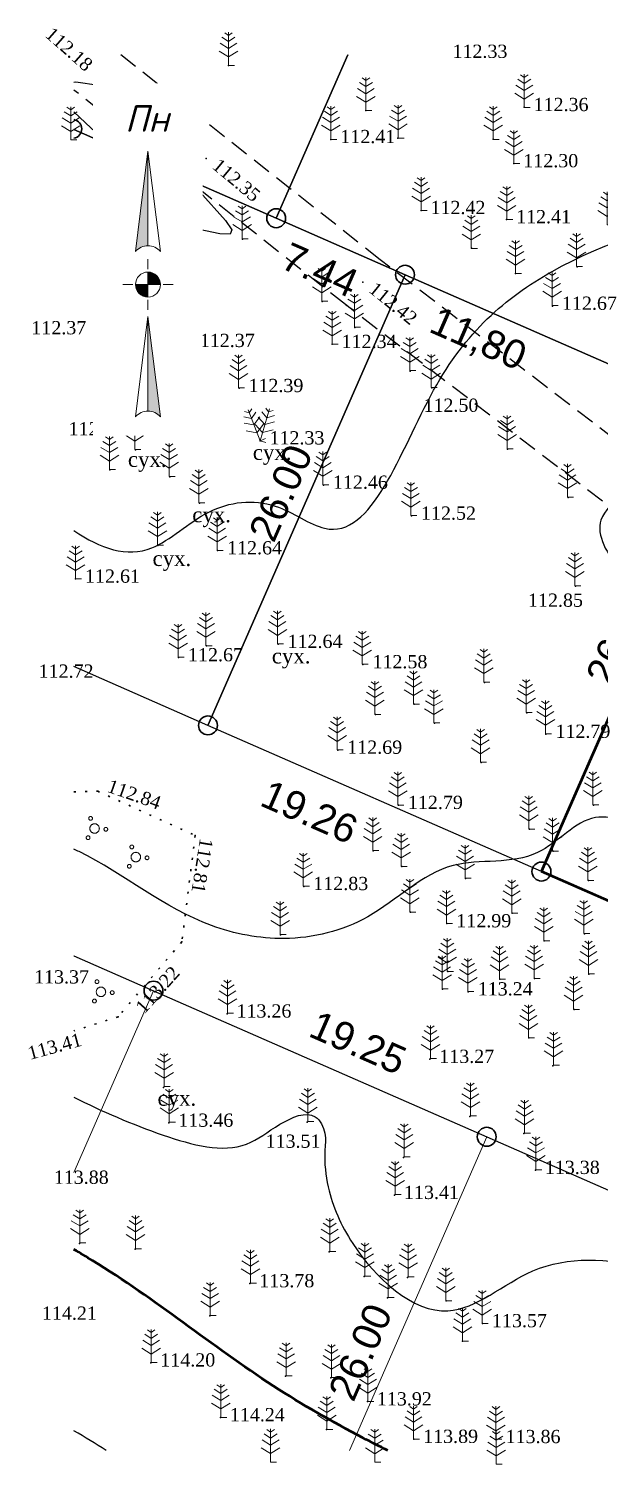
# Model space of a CAD drawing. Header units: millimetres. Extents: x 5405606.1 to 5405696, y 5525058.4 to 5525136.7.
# Drawn here: x 5405606.1 to 5405636.3, y 5525059.8 to 5525135.6 of the extents above; entities that cross this region are included whole.
import ezdxf
from ezdxf.enums import TextEntityAlignment as Align

# ---------------------------------------------------------------- set-up
doc = ezdxf.new("R2010")
doc.units = ezdxf.units.MM
doc.set_wipeout_variables(frame=1)
for name, pattern in [('DASHEDX2', [1.5, 1, -0.5]), ('HIDDEN', [0.5, 0, -0.5]), ('суцільна', [50, 50, 0])]:
    doc.linetypes.add(name, pattern=pattern)
for name, color, linetype, lineweight in [('#Лист (текст_ПН)', 250, 'Continuous', 0), ('#Штамп', 250, 'Continuous', 0), ('Контур', 7, 'HIDDEN', 30), ('ТОЧКИ', 7, 'Continuous', 30), ('усл. знак', 7, 'суцільна', 20)]:
    doc.layers.add(name, color=color, linetype=linetype, lineweight=lineweight)
for name, color, linetype in [('горизонтали', 42, 'Continuous'), ('дороги', 7, 'Continuous'), ('Ділянки_Межі', 10, 'Continuous'), ('надписи', 7, 'Continuous'), ('отметки', 7, 'Continuous'), ('промеры', 185, 'Continuous'), ('Растительность', 7, 'Continuous')]:
    doc.layers.add(name, color=color, linetype=linetype)
doc.styles.get("Standard").update_dxf_attribs({"font": 'arial.ttf'})
doc.styles.add('times', font='times.ttf')
doc.styles.add('Мой_Топо', font='isocpeui.ttf')

# ---------------------------------------------------------------- blocks, each defined once
blk = doc.blocks.new('A$C51FE15A3')
at = {"layer": 'Растительность', "color": 94, "lineweight": 0}
for points in [[(-0.201, 1.726), (0, 1.584), (0.201, 1.726)], [(0, 1.75), (0, 0), (0.319, 0)], [(-0.447, 1.172), (0, 0.895), (0.447, 1.172)], [(-0.343, 1.489), (0, 1.267), (0.343, 1.489)], [(-0.493, 0.753), (0, 0.444), (0.493, 0.753)]]:
    blk.add_lwpolyline(points, dxfattribs=at)
blk = doc.blocks.new('A$C72385B22')
at = {"layer": 'усл. знак'}
for centre, radius in [((0, 0), 0.625), ((-0.02, 1.49), 0.25), ((-1.29, -0.64), 0.25), ((1.28, -0.76), 0.25)]:
    blk.add_circle(centre, radius, dxfattribs=at)
blk = doc.blocks.new('*U5')
at = {"color": 0}
for points in [[(-0.113, 0), (-0.109, -0.029), (-0.097, -0.056)], [(-0.113, 0), (-0.097, -0.056), (0, 0)], [(-0.097, -0.056), (0, -0.113), (0, 0)], [(-0.097, -0.056), (-0.08, -0.08), (-0.056, -0.097)], [(-0.097, -0.056), (-0.056, -0.097), (0, -0.113)], [(-0.056, -0.097), (-0.029, -0.109), (0, -0.113)]]:
    blk.add_solid(points, dxfattribs=at)
blk = doc.blocks.new('*U6')
at = {"color": 0}
for points in [[(0, 0), (0.097, 0.056), (0, 0.113)], [(0.097, 0.056), (0.029, 0.109), (0, 0.113)], [(0, 0), (0.113, 0), (0.097, 0.056)], [(0.097, 0.056), (0.056, 0.097), (0.029, 0.109)], [(0.097, 0.056), (0.08, 0.08), (0.056, 0.097)], [(0.113, 0), (0.109, 0.029), (0.097, 0.056)]]:
    blk.add_solid(points, dxfattribs=at)
blk = doc.blocks.new('*U7')
at = {"color": 0}
for points in [[(0, -1.136), (0.021, -1.138), (0, -0.288)], [(0.021, -1.138), (0.042, -1.142), (0, -0.288)], [(0.042, -1.142), (0.062, -1.15), (0, -0.288)], [(0.062, -1.15), (0.081, -1.16), (0, -0.288)], [(0.081, -1.16), (0.098, -1.173), (0, -0.288)], [(0.098, -1.173), (0.113, -1.188), (0, -0.288)]]:
    blk.add_solid(points, dxfattribs=at)
blk = doc.blocks.new('*U8')
at = {"color": 0}
for points in [[(-0.113, 0.297), (-0.098, 0.312), (0, 1.197)], [(-0.098, 0.312), (-0.081, 0.325), (0, 1.197)], [(-0.081, 0.325), (-0.062, 0.335), (0, 1.197)], [(-0.062, 0.335), (-0.042, 0.343), (0, 1.197)], [(-0.042, 0.343), (-0.021, 0.347), (0, 1.197)], [(-0.021, 0.347), (0, 0.349), (0, 1.197)]]:
    blk.add_solid(points, dxfattribs=at)
blk = doc.blocks.new('#Північ')
at = {"color": 7}
blk.add_wipeout([(-2.901, 10.635), (2.901, 10.635), (2.901, -7.981), (-2.901, -7.981)], dxfattribs=at).dxf.layer = '#Лист (текст_ПН)'
at = {"layer": '#Лист (текст_ПН)'}
for p, q in [((-0.663, 1.748), (0, 7.043)), ((0, 7.043), (0, 2.052)), ((0, 7.043), (0.663, 1.748)), ((0, 1.337), (0, 0.807)), ((-1.337, 0), (-0.807, 0)), ((-0.662, 0), (0.662, 0)), ((0, 0.662), (0, -0.662)), ((1.337, 0), (0.807, 0)), ((0, -1.337), (0, -0.807)), ((-0.663, -6.99), (0, -1.695)), ((0, -1.695), (0.663, -6.99)), ((0, -1.695), (0, -6.686))]:
    blk.add_line(p, q, dxfattribs=at)
at = {"layer": '#Лист (текст_ПН)', "flags": 128}
for points in [[(0, 7.043), (-0.663, 1.748, -0.218585), (0, 2.052)], [(0, 0), (-0.662, 0, 0.414214), (0, -0.662)]]:
    blk.add_lwpolyline(points, format="xyb", close=True, dxfattribs=at)
at = {"layer": '#Лист (текст_ПН)'}
blk.add_circle((0, 0), 0.662, dxfattribs=at)
for centre in [(0, 1.178), (0, -7.56)]:
    blk.add_arc(centre, 0.874, 40.67981, 139.32019, dxfattribs=at)
at = {"layer": '#Лист (текст_ПН)', "xscale": 5.883850111352785, "yscale": 5.883850111352785, "zscale": 5.883850111352785}
for name in ['*U8', '*U5', '*U6', '*U7']:
    blk.add_blockref(name, (0, 0), dxfattribs=at)
at = {"layer": '#Лист (текст_ПН)', "style": 'Мой_Топо'}
blk.add_text('Пн', height=1.4, dxfattribs=at).set_placement((-1.217, 8.077))

msp = doc.modelspace()

# ---------------------------------------------------------------- linework, layer by layer
at = {"layer": 'горизонтали', "color": 32}
msp.add_polyline3d([(5405608.466, 5525132.802, 112.5), (5405608.567, 5525132.812, 112.5), (5405609.787, 5525132.632, 112.5), (5405610.307, 5525132.512, 112.5), (5405610.827, 5525132.302, 112.5), (5405612.137, 5525131.552, 112.5), (5405612.547, 5525131.232, 112.5), (5405612.747, 5525130.882, 112.5), (5405612.717, 5525130.512, 112.5), (5405612.437, 5525129.582, 112.5), (5405612.427, 5525129.292, 112.5), (5405612.497, 5525129.072, 112.5), (5405612.657, 5525128.782, 112.5), (5405612.827, 5525128.582, 112.5), (5405613.487, 5525128.122, 112.5), (5405614.617, 5525127.432, 112.5), (5405615.117, 5525126.992, 112.5), (5405616.487, 5525125.482, 112.5), (5405616.817, 5525124.992, 112.5), (5405616.727, 5525124.752, 112.5), (5405616.187, 5525124.772, 112.5), (5405614.427, 5525125.152, 112.5), (5405614.017, 5525125.292, 112.5), (5405613.827, 5525125.402, 112.5), (5405612.007, 5525128.242, 112.5), (5405611.617, 5525128.682, 112.5), (5405611.227, 5525128.982, 112.5), (5405610.247, 5525129.592, 112.5), (5405609.367, 5525130.362, 112.5), (5405608.466, 5525131.231, 112.5)], dxfattribs=at)
for points, knots in [([(5405608.466, 5525109.102), (5405609.853, 5525108.136), (5405612.321, 5525107.303), (5405615.424, 5525110.46), (5405618.971, 5525110.905), (5405623.825, 5525107.203), (5405627.066, 5525117.716), (5405633.56, 5525123.393), (5405642.682, 5525126.351), (5405650.521, 5525125.146), (5405657.722, 5525126.406), (5405665.591, 5525123.977), (5405675.141, 5525121.998), (5405684.025, 5525119.942), (5405688.79, 5525116.028), (5405690.873, 5525115.765), (5405691.21, 5525115.742)], [165.264772, 165.264772, 165.264772, 165.264772, 170.0303, 173.592386, 177.120836, 179.98427, 189.282528, 198.155168, 208.112251, 216.133304, 221.799072, 229.654194, 240.307675, 251.306516, 256.6977, 257.717726, 257.717726, 257.717726, 257.717726]), ([(5405691.21, 5525110.334), (5405690.172, 5525110.679), (5405685.534, 5525112.318), (5405677.812, 5525115.948), (5405668.363, 5525116.381), (5405660.774, 5525119.554), (5405654.149, 5525117.165), (5405646.892, 5525118.341), (5405642.724, 5525114.853), (5405638.474, 5525114.108), (5405638.058, 5525111.373), (5405635.674, 5525109.491), (5405637.956, 5525105.892), (5405640.41, 5525102.911), (5405642.475, 5525098.603), (5405642.551, 5525095.719), (5405642.18, 5525093.334), (5405640.621, 5525093.399), (5405638.778, 5525093.138), (5405635.799, 5525094.795), (5405632.949, 5525091.153), (5405627.992, 5525092.164), (5405624.432, 5525088.349), (5405619.809, 5525087.234), (5405614.267, 5525088.284), (5405611.044, 5525091.004), (5405608.556, 5525092.216), (5405608.466, 5525092.259)], [99.840718, 99.840718, 99.840718, 99.840718, 103.125935, 114.626248, 125.009981, 131.302804, 138.280759, 145.221956, 152.023012, 153.792786, 157.238403, 159.036588, 161.883134, 167.480404, 172.02745, 175.191691, 176.860986, 177.776803, 179.359266, 182.66385, 186.23147, 190.763459, 196.023934, 200.592391, 204.501187, 212.520791, 212.820888, 212.820888, 212.820888, 212.820888]), ([(5405608.466, 5525079.155), (5405609.944, 5525078.404), (5405612.914, 5525077.114), (5405617.08, 5525075.984), (5405619.173, 5525077.713), (5405621.142, 5525078.619), (5405621.851, 5525077.245), (5405621.667, 5525075.983), (5405621.913, 5525073.909), (5405623.382, 5525070.558), (5405627.966, 5525066.273), (5405632.949, 5525070.936), (5405637.681, 5525070.515), (5405642.96, 5525069.18), (5405645.866, 5525075.047), (5405652.853, 5525076.753), (5405653.473, 5525084.41), (5405650.942, 5525091.024), (5405647.791, 5525097.948), (5405651.196, 5525103.886), (5405655.866, 5525105.087), (5405658.855, 5525107.454), (5405660.158, 5525111.685), (5405664.053, 5525109.072), (5405667.215, 5525107.353), (5405671.031, 5525109.095), (5405673.486, 5525106.998), (5405676.446, 5525105.221), (5405681.865, 5525106.051), (5405686.695, 5525103.7), (5405690.323, 5525103.146), (5405691.21, 5525103.006)], [72.75106, 72.75106, 72.75106, 72.75106, 77.66341, 82.099779, 84.149114, 86.062416, 87.062094, 88.033351, 89.912561, 93.167404, 99.33852, 104.294488, 110.346143, 113.276217, 119.316155, 126.282429, 132.498742, 138.940826, 148.380777, 153.163384, 157.173138, 162.314513, 164.474455, 168.128542, 172.341737, 175.757786, 178.883147, 181.190936, 186.025633, 194.245086, 196.923489, 196.923489, 196.923489, 196.923489])]:
    msp.add_open_spline(points, degree=3, knots=knots, dxfattribs=at)
at = {"layer": 'горизонтали', "color": 32, "lineweight": 50}
msp.add_open_spline([(5405625.066, 5525060.487), (5405624.625, 5525060.702), (5405622.556, 5525061.752), (5405617.176, 5525064.825), (5405612.444, 5525068.741), (5405608.796, 5525070.914), (5405608.466, 5525071.105)], degree=3, knots=[304.726595, 304.726595, 304.726595, 304.726595, 306.194885, 311.670523, 323.305447, 324.45483, 324.45483, 324.45483, 324.45483], dxfattribs=at)
at = {"layer": 'горизонтали', "color": 32}
msp.add_open_spline([(5405610.176, 5525060.487), (5405609.609, 5525060.84), (5405609.039, 5525061.185), (5405608.466, 5525061.521)], degree=3, dxfattribs=at)
at = {"layer": 'дороги', "color": 7, "linetype": 'DASHEDX2'}
for points in [[(5405691.21, 5525072.227), (5405676.065, 5525083.409), (5405662.398, 5525093.926), (5405645.436, 5525107.541), (5405624.667, 5525123.407), (5405610.942, 5525134.24)], [(5405684.516, 5525073.423), (5405674.257, 5525081.015), (5405660.544, 5525091.568), (5405643.586, 5525105.179), (5405622.827, 5525121.037), (5405608.466, 5525132.373)]]:
    msp.add_lwpolyline(points, dxfattribs=at)
at = {"layer": 'Ділянки_Межі'}
for points in [[(5405622.954, 5525134.24), (5405619.165, 5525125.601), (5405608.466, 5525130.285)], [(5405608.466, 5525130.285), (5405619.165, 5525125.601), (5405625.982, 5525122.617), (5405615.555, 5525098.8), (5405608.466, 5525101.904)]]:
    msp.add_lwpolyline(points, dxfattribs=at)
at = {"layer": 'Ділянки_Межі', "lineweight": 25}
for points in [[(5405643.948, 5525134.24), (5405636.788, 5525117.886), (5405625.982, 5525122.617), (5405619.165, 5525125.601)], [(5405619.165, 5525125.601), (5405622.954, 5525134.24)], [(5405691.21, 5525091.648), (5405671.954, 5525074.107), (5405650.821, 5525083.359), (5405633.199, 5525091.075), (5405615.555, 5525098.8), (5405608.466, 5525101.904)], [(5405608.466, 5525086.62), (5405612.672, 5525084.779), (5405630.305, 5525077.059), (5405661.239, 5525063.516), (5405658.301, 5525060.487)]]:
    msp.add_lwpolyline(points, dxfattribs=at)
at = {"layer": 'Ділянки_Межі'}
msp.add_lwpolyline([(5405615.555, 5525098.8), (5405625.982, 5525122.617), (5405636.788, 5525117.886), (5405643.642, 5525114.885), (5405633.199, 5525091.075)], close=True, dxfattribs=at)
at = {"layer": 'Ділянки_Межі', "lineweight": 50}
msp.add_lwpolyline([(5405633.199, 5525091.075), (5405643.642, 5525114.885), (5405654.432, 5525110.161), (5405661.249, 5525107.177), (5405650.821, 5525083.359)], close=True, dxfattribs=at)
at = {"layer": 'Ділянки_Межі', "lineweight": 0}
for points in [[(5405608.466, 5525086.62), (5405612.672, 5525084.779), (5405608.466, 5525075.171)], [(5405608.466, 5525075.171), (5405612.672, 5525084.779), (5405630.305, 5525077.059), (5405623.05, 5525060.487)], [(5405623.05, 5525060.487), (5405630.305, 5525077.059), (5405661.239, 5525063.516), (5405658.301, 5525060.487)]]:
    msp.add_lwpolyline(points, dxfattribs=at)
at = {"layer": 'Контур', "color": 7, "linetype": 'HIDDEN', "elevation": 113.78}
msp.add_lwpolyline([(5405608.466, 5525095.281), (5405609.731, 5525095.321), (5405614.878, 5525092.983), (5405614.173, 5525087.355), (5405610.795, 5525083.4), (5405608.466, 5525082.659)], dxfattribs=at)
at = {"layer": 'отметки', "color": 7}
for p in [(5405616.643, 5525133.682, 112.371), (5405623.906, 5525131.294, 112.322), (5405632.285, 5525131.464, 112.358), (5405610.851, 5525129.643, 112.572), (5405622.059, 5525129.771, 112.408), (5405625.609, 5525129.83, 112.373), (5405630.645, 5525129.775, 112.348), (5405615.468, 5525128.758, 112.347), (5405612.376, 5525128.451, 112.526), (5405631.74, 5525128.495, 112.296), (5405614.529, 5525126.752, 112.568), (5405626.829, 5525126.02, 112.42), (5405631.359, 5525125.534, 112.41), (5405613.885, 5525125.109, 112.494), (5405617.388, 5525124.489, 112.498), (5405629.491, 5525124.013, 112.415), (5405631.832, 5525122.676, 112.359), (5405635.082, 5525123.035, 112.583), (5405623.747, 5525122.222, 112.424), (5405621.604, 5525121.194, 112.497), (5405613.071, 5525120.219, 112.333), (5405633.786, 5525120.962, 112.669), (5405611.029, 5525119.828, 112.395), (5405623.327, 5525119.821, 112.492), (5405614.623, 5525118.995, 112.37), (5405622.126, 5525118.942, 112.339), (5405610.977, 5525117.716, 112.382), (5405626.258, 5525117.528, 112.435), (5405617.197, 5525116.614, 112.385), (5405627.403, 5525116.634, 112.496), (5405618.31, 5525113.847, 112.326), (5405631.411, 5525113.401, 112.668), (5405611.716, 5525113.359, 112.442), (5405610.367, 5525112.305, 112.483), (5405613.531, 5525111.935, 112.507), (5405621.667, 5525111.503, 112.458), (5405615.098, 5525110.552, 112.5), (5405634.61, 5525110.846, 112.759), (5405626.327, 5525109.87, 112.521), (5405612.91, 5525108.31, 112.5), (5405616.066, 5525108.038, 112.636), (5405608.549, 5525106.54, 112.609), (5405635, 5525106.162, 112.85), (5405615.476, 5525103, 112.678), (5405619.265, 5525103.091, 112.637), (5405614, 5525102.387, 112.674), (5405623.758, 5525102.017, 112.579), (5405630.188, 5525101.068, 112.702), (5405626.46, 5525099.915, 112.663), (5405624.424, 5525099.37, 112.638), (5405632.425, 5525099.467, 112.733), (5405627.547, 5525098.917, 112.657), (5405633.441, 5525098.34, 112.787), (5405622.424, 5525097.499, 112.693), (5405630.012, 5525096.844, 112.829), (5405609.731, 5525095.321, 112.84), (5405625.635, 5525094.582, 112.789), (5405635.946, 5525094.584, 112.978), (5405614.878, 5525092.983, 112.807), (5405632.561, 5525093.309, 112.932), (5405624.294, 5525092.168, 112.907), (5405633.82, 5525092.145, 113.016), (5405625.809, 5525091.342, 112.947), (5405629.189, 5525090.711, 113.025), (5405620.628, 5525090.294, 112.833), (5405635.686, 5525090.603, 113.094), (5405626.266, 5525088.922, 113.025), (5405631.657, 5525088.874, 113.031), (5405619.396, 5525087.735, 112.989), (5405628.197, 5525088.327, 112.994), (5405635.471, 5525087.792, 113.11), (5405614.173, 5525087.355, 113.055), (5405633.35, 5525087.409, 113.097), (5405628.245, 5525085.798, 113.143), (5405631.006, 5525085.389, 113.185), (5405632.836, 5525085.425, 113.184), (5405635.716, 5525085.659, 113.215), (5405627.96, 5525084.868, 113.14), (5405629.329, 5525084.727, 113.241), (5405610.795, 5525083.4, 113.215), (5405616.563, 5525083.558, 113.264), (5405634.928, 5525083.787, 113.267), (5405632.53, 5525082.281, 113.257), (5405627.293, 5525081.16, 113.266), (5405633.809, 5525080.814, 113.289), (5405613.209, 5525079.666, 113.374), (5405613.488, 5525077.787, 113.463), (5405620.81, 5525077.834, 113.512), (5405629.408, 5525078.137, 113.364), (5405632.275, 5525077.229, 113.298), (5405625.909, 5525075.969, 113.357), (5405632.879, 5525075.292, 113.38), (5405625.428, 5525073.97, 113.409), (5405608.756, 5525071.419, 114.006), (5405611.7, 5525071.112, 113.907), (5405621.96, 5525070.97, 113.527), (5405623.821, 5525069.673, 113.556), (5405626.104, 5525069.626, 113.447), (5405617.774, 5525069.304, 113.784), (5405625.057, 5525068.545, 113.614), (5405628.153, 5525068.395, 113.41), (5405615.646, 5525067.587, 113.918), (5405630.082, 5525067.193, 113.572), (5405629.028, 5525066.261, 113.644), (5405612.533, 5525065.116, 114.198), (5405619.659, 5525064.402, 113.95), (5405622.062, 5525064.312, 113.836), (5405623.991, 5525063.06, 113.922), (5405616.213, 5525062.223, 114.236), (5405621.819, 5525061.58, 114.014), (5405626.439, 5525061.078, 113.893), (5405630.802, 5525061.068, 113.865)]:
    msp.add_point(p, dxfattribs=at)
at = {"layer": 'ТОЧКИ'}
for centre in [(5405619.165, 5525125.601, 107.24), (5405625.982, 5525122.617), (5405615.555, 5525098.8), (5405633.199, 5525091.075), (5405612.672, 5525084.779), (5405630.305, 5525077.059)]:
    msp.add_circle(centre, 0.5, dxfattribs=at)
msp.add_arc((5405608.375, 5525130.325, 107.24), 0.5, 280.44276, 79.55741, dxfattribs=at)

# ---------------------------------------------------------------- block references
at = {"layer": 'Растительность', "color": 7}
for p in [(5405616.64, 5525133.68, 112.37), (5405632.29, 5525131.46, 112.36), (5405623.91, 5525131.29, 112.32), (5405608.29, 5525129.74, 112.34), (5405610.83, 5525129.66, 112.57), (5405622.06, 5525129.77, 112.41), (5405625.61, 5525129.83, 112.37), (5405630.65, 5525129.77, 112.35), (5405612.35, 5525128.47, 112.53), (5405631.74, 5525128.49, 112.3), (5405614.51, 5525126.77, 112.57), (5405626.83, 5525126.02, 112.42), (5405631.36, 5525125.53, 112.41), (5405613.89, 5525125.11, 112.49), (5405636.68, 5525125.25, 112.45), (5405617.36, 5525124.51, 112.5), (5405629.49, 5525124.01, 112.41), (5405635.06, 5525123.06, 112.58), (5405631.83, 5525122.68, 112.36), (5405621.58, 5525121.22, 112.5), (5405633.76, 5525120.99, 112.67), (5405613.07, 5525120.22, 112.33), (5405611.03, 5525119.83, 112.39), (5405623.3, 5525119.84, 112.49), (5405614.59, 5525119.02, 112.37), (5405622.13, 5525118.94, 112.34), (5405610.98, 5525117.71, 112.38), (5405626.23, 5525117.55, 112.43), (5405617.17, 5525116.64, 112.38), (5405627.37, 5525116.66, 112.49), (5405611.69, 5525113.38, 112.44), (5405631.38, 5525113.42, 112.67), (5405610.34, 5525112.32, 112.48), (5405613.5, 5525111.95, 112.51), (5405621.63, 5525111.52, 112.46), (5405615.07, 5525110.57, 112.5), (5405634.58, 5525110.87, 112.76), (5405626.29, 5525109.89, 112.52), (5405612.88, 5525108.33, 112.5), (5405616.04, 5525108.05, 112.64), (5405608.55, 5525106.54, 112.61), (5405634.97, 5525106.18, 112.85), (5405615.45, 5525103.01, 112.68), (5405619.23, 5525103.11, 112.64), (5405613.97, 5525102.4, 112.67), (5405623.72, 5525102.03, 112.58), (5405630.15, 5525101.09, 112.7), (5405626.43, 5525099.93, 112.66), (5405624.39, 5525099.38, 112.64), (5405627.51, 5525098.93, 112.66), (5405632.39, 5525099.48, 112.73), (5405633.41, 5525098.36, 112.79), (5405622.39, 5525097.51, 112.69), (5405629.98, 5525096.86, 112.83), (5405625.6, 5525094.59, 112.79), (5405635.92, 5525094.6, 112.98), (5405632.53, 5525093.32, 112.93), (5405624.27, 5525092.18, 112.91), (5405633.79, 5525092.16, 113.01), (5405625.78, 5525091.35, 112.95), (5405629.16, 5525090.72, 113.02), (5405635.66, 5525090.61, 113.09), (5405620.6, 5525090.3, 112.83), (5405626.24, 5525088.93, 113.02), (5405631.63, 5525088.88, 113.03), (5405628.17, 5525088.33, 112.99), (5405619.37, 5525087.74, 112.99), (5405633.32, 5525087.42, 113.1), (5405635.44, 5525087.8, 113.11), (5405628.22, 5525085.8, 113.14), (5405630.98, 5525085.39, 113.18), (5405632.81, 5525085.43, 113.18), (5405635.69, 5525085.67, 113.21), (5405627.94, 5525084.87, 113.14), (5405629.31, 5525084.73, 113.24), (5405616.59, 5525083.6, 113.26), (5405634.9, 5525083.79, 113.27), (5405632.51, 5525082.29, 113.26), (5405627.33, 5525081.19, 113.26), (5405633.84, 5525080.84, 113.29), (5405613.23, 5525079.71, 113.37), (5405613.51, 5525077.83, 113.46), (5405620.84, 5525077.87, 113.51), (5405629.44, 5525078.16, 113.36), (5405632.31, 5525077.25, 113.3), (5405625.94, 5525076, 113.35), (5405632.91, 5525075.31, 113.38), (5405625.46, 5525074, 113.41), (5405608.77, 5525071.45, 114), (5405611.72, 5525071.14, 113.91), (5405622, 5525071, 113.52), (5405617.8, 5525069.33, 113.78), (5405623.86, 5525069.7, 113.55), (5405626.14, 5525069.65, 113.44), (5405625.09, 5525068.57, 113.61), (5405628.14, 5525068.39, 113.41), (5405615.67, 5525067.61, 113.92), (5405630.07, 5525067.19, 113.57), (5405629.02, 5525066.26, 113.64), (5405612.55, 5525065.13, 114.2), (5405619.69, 5525064.42, 113.95), (5405622.09, 5525064.33, 113.83), (5405624.02, 5525063.07, 113.92), (5405616.23, 5525062.23, 114.23), (5405621.84, 5525061.59, 114.01), (5405626.43, 5525061.08, 113.89), (5405630.79, 5525061.07, 113.86), (5405618.87, 5525059.87, 114.14), (5405624.38, 5525059.86, 114.04), (5405630.81, 5525059.75, 113.93)]:
    msp.add_blockref('A$C51FE15A3', p, dxfattribs=at)
for rotation in [343.2517577919539, 21.2853601512271]:
    msp.add_blockref('A$C51FE15A3', (5405618.31, 5525113.847, 112.326), dxfattribs=dict(at, rotation=rotation))
at = {"layer": 'усл. знак', "color": 7, "linetype": 'суцільна', "lineweight": 13, "xscale": 0.3999999998750298, "yscale": 0.3999999998750298, "zscale": 0.3999999998750298, "rotation": 265.3647753868261}
for p in [(5405609.557, 5525093.351), (5405611.738, 5525091.842), (5405609.893, 5525084.718)]:
    msp.add_blockref('A$C72385B22', p, dxfattribs=at)

# ---------------------------------------------------------------- texts
at = {"layer": 'надписи', "color": 7, "style": 'times'}
for p in [(5405617.928, 5525113.631, 111.861), (5405611.318, 5525113.261, 111.861), (5405614.724, 5525110.337, 111.861), (5405612.623, 5525108.024, 111.861), (5405618.933, 5525102.872, 111.861), (5405612.886, 5525079.497, 111.861)]:
    msp.add_text('сух.', height=0.8, dxfattribs=at).set_placement(p, align=Align.TOP_LEFT)
at = {"layer": 'отметки', "color": 7, "style": 'times'}
for s, rotation, p in [('112.18', 318.50783, (5405607.351, 5525135.764, 112.176)), ('112.35', 320.08516, (5405616.172, 5525128.821, 112.347)), ('112.42', 320.90717, (5405624.45, 5525122.295, 112.424)), ('112.84', 340.63826, (5405610.397, 5525095.968, 112.84)), ('112.81', 260.80289, (5405615.834, 5525092.766, 112.807)), ('113.22', 48.09564, (5405611.657, 5525083.982, 113.215)), ('113.41', 15.24162, (5405605.947, 5525081.794, 113.412))]:
    msp.add_text(s, height=0.7, rotation=rotation, dxfattribs=at).set_placement(p, align=Align.TOP_LEFT)
for s, p in [('112.33', (5405628.494, 5525134.776, 112.33)), ('112.36', (5405632.785, 5525131.964, 112.358)), ('112.57', (5405611.351, 5525130.143, 112.572)), ('112.41', (5405622.559, 5525130.271, 112.408)), ('112.30', (5405632.24, 5525128.995, 112.296)), ('112.42', (5405627.329, 5525126.52, 112.42)), ('112.41', (5405631.859, 5525126.034, 112.41)), ('112.49', (5405611.833, 5525124.619, 112.494)), ('112.67', (5405634.286, 5525121.462, 112.669)), ('112.37', (5405606.21, 5525120.168, 112.372)), ('112.37', (5405615.123, 5525119.495, 112.37)), ('112.34', (5405622.626, 5525119.442, 112.339)), ('112.38', (5405611.477, 5525118.216, 112.382)), ('112.39', (5405617.697, 5525117.114, 112.385)), ('112.50', (5405626.957, 5525116.071, 112.496)), ('112.49', (5405608.179, 5525114.827, 112.492)), ('112.33', (5405618.81, 5525114.347, 112.326)), ('112.46', (5405622.167, 5525112.003, 112.458)), ('112.52', (5405626.827, 5525110.37, 112.521)), ('112.64', (5405616.566, 5525108.538, 112.636)), ('112.61', (5405609.049, 5525107.04, 112.609)), ('112.85', (5405632.488, 5525105.769, 112.85)), ('112.64', (5405619.765, 5525103.591, 112.637)), ('112.67', (5405614.5, 5525102.887, 112.674)), ('112.72', (5405606.595, 5525102.019, 112.717)), ('112.58', (5405624.258, 5525102.517, 112.579)), ('112.79', (5405633.941, 5525098.84, 112.787)), ('112.69', (5405622.924, 5525097.999, 112.693)), ('112.79', (5405626.135, 5525095.082, 112.789)), ('112.83', (5405621.128, 5525090.794, 112.833)), ('112.99', (5405628.697, 5525088.827, 112.994)), ('113.37', (5405606.353, 5525085.86, 113.374)), ('113.24', (5405629.829, 5525085.227, 113.241)), ('113.26', (5405617.063, 5525084.058, 113.264)), ('113.27', (5405627.793, 5525081.66, 113.266)), ('113.46', (5405613.988, 5525078.287, 113.463)), ('113.51', (5405618.602, 5525077.178, 113.512)), ('113.38', (5405633.379, 5525075.792, 113.38)), ('113.88', (5405607.395, 5525075.272, 113.876)), ('113.41', (5405625.928, 5525074.47, 113.409)), ('113.78', (5405618.274, 5525069.804, 113.784)), ('114.21', (5405606.77, 5525068.09, 114.207)), ('113.57', (5405630.582, 5525067.693, 113.572)), ('114.20', (5405613.033, 5525065.616, 114.198)), ('113.92', (5405624.491, 5525063.56, 113.922)), ('114.24', (5405616.713, 5525062.723, 114.236)), ('113.89', (5405626.939, 5525061.578, 113.893)), ('113.86', (5405631.302, 5525061.568, 113.865))]:
    msp.add_text(s, height=0.7, dxfattribs=at).set_placement(p, align=Align.TOP_LEFT)
at = {"layer": 'промеры', "char_height": 1.5, "attachment_point": 1}
for s, insert, rotation in [('11.78', (5405610.703, 5525129.01), 336.35584), ('7.44', (5405619.921, 5525124.378), 336.35584), ('11,80', (5405627.772, 5525121.005), 336.35584), ('26.00', (5405617.662, 5525108.991), 66.37949), ('26.00', (5405635.498, 5525101.401, 107.24), 66.37949), ('19.26', (5405618.828, 5525095.972), 336.35584), ('19.25', (5405621.402, 5525083.775), 336.35584), ('26.00', (5405621.875, 5525063.585, 107.24), 66.37949)]:
    msp.add_mtext(s, dxfattribs=dict(at, insert=insert, rotation=rotation))

# ---------------------------------------------------------------- next in the draw order: block references
at = {"layer": '#Штамп'}
msp.add_blockref('#Північ', (5405612.379, 5525122.098, 931.373), dxfattribs=at)

doc.saveas('drawing.dxf')
